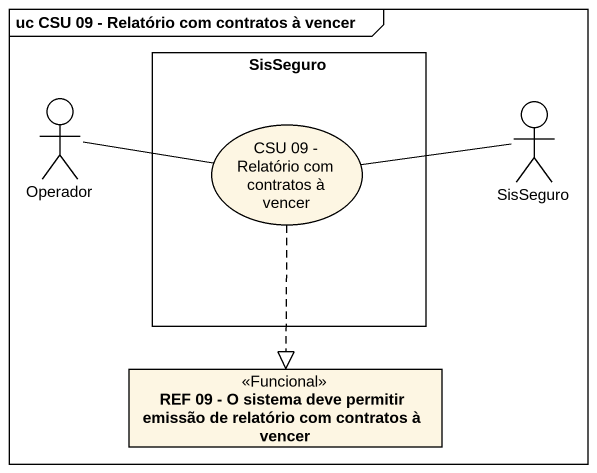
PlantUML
@startuml
mainframe uc CSU 09 - Relatório com contratos à vencer
allowmixing
hide circle
hide empty members
rectangle SisSeguro {
  usecase "CSU 09 - Relatório com contratos à vencer" as CSU_09_Relatório_com
}
actor Operador
actor "SisSeguro" as SisSeguro_2
class "REF 09 - O sistema deve permitir emissão de relatório com contratos à vencer" as REF_09_O_sistema_deve <<Funcional>>
Operador -right- CSU_09_Relatório_com
CSU_09_Relatório_com ..|> REF_09_O_sistema_deve
SisSeguro_2 -left- CSU_09_Relatório_com
@enduml
